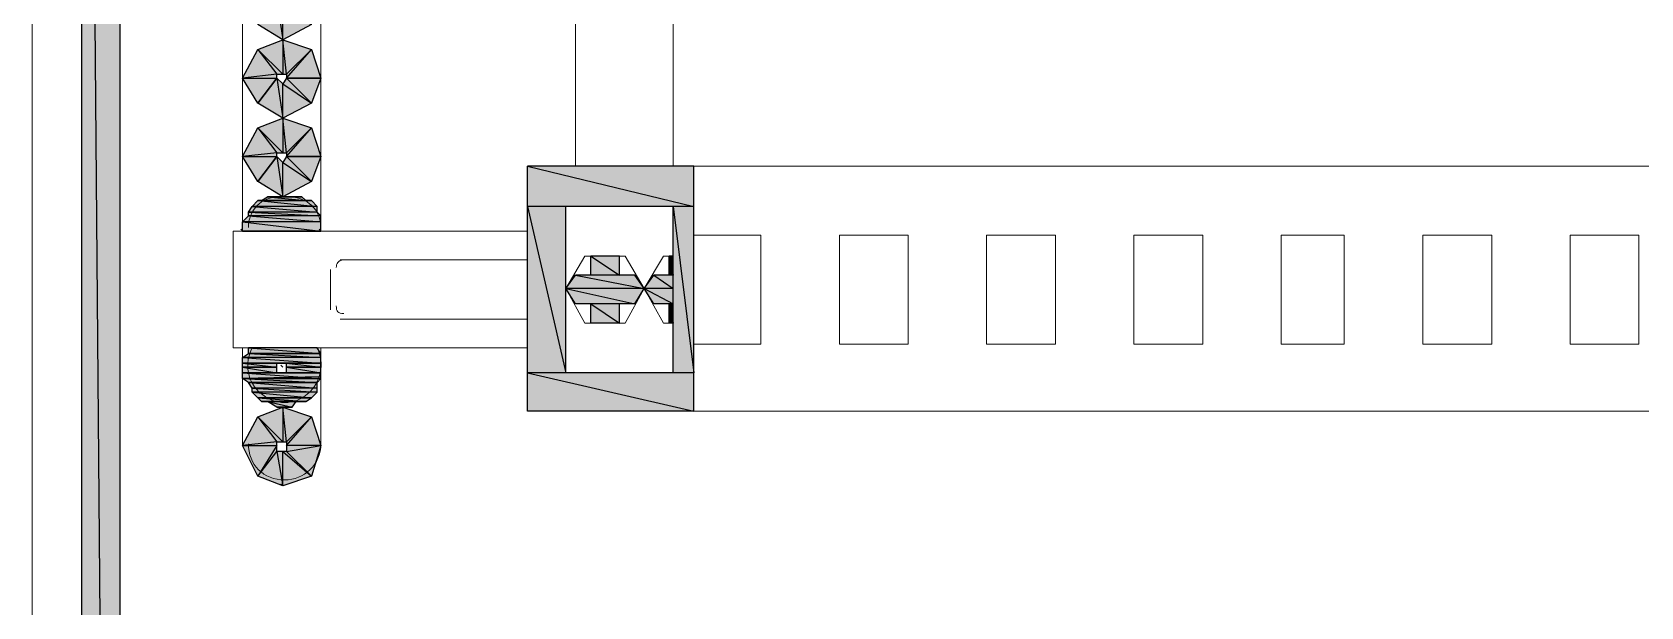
# Model space of a CAD drawing. Header units: millimetres. Extents: x 50 to 186, y -32 to 33.
# Drawn here: x 112.392 to 113.566, y -11.25 to -10.831 of the extents above; entities that cross this region are included whole.
import ezdxf

# ---------------------------------------------------------------- set-up
doc = ezdxf.new("R2010")
doc.units = ezdxf.units.MM
doc.layers.add('Prumada Eletrica', color=40, linetype='Continuous', lineweight=30)

msp = doc.modelspace()

# ---------------------------------------------------------------- hatches: boundary and pattern name
at = {"layer": 'Prumada Eletrica', "true_color": 0x000007}
h = msp.add_hatch(color=7, dxfattribs=at)
h.paths.add_polyline_path([(112.456, -9.6885), (112.4281, -9.6885), (112.456, -13.0324)])
h.paths.add_polyline_path([(112.4281, -9.6885), (112.456, -13.0324), (112.4281, -13.0324)])
h = msp.add_hatch(color=7, dxfattribs=at)
h.paths.add_polyline_path([(112.5566, -10.8255), (112.5705, -10.8073), (112.5747, -10.8367)])
h.paths.add_polyline_path([(112.5705, -10.8073), (112.5747, -10.8367), (112.5747, -10.8115)])
h.paths.add_polyline_path([(112.5747, -10.8367), (112.5747, -10.8115), (112.5957, -10.8255)])
h.paths.add_polyline_path([(112.5747, -10.8115), (112.5957, -10.8255), (112.5775, -10.8073)])
h.paths.add_polyline_path([(112.5957, -10.8255), (112.5775, -10.8073), (112.6026, -10.8073)])
h = msp.add_hatch(color=7, dxfattribs=at)
h.paths.add_polyline_path([(112.6026, -10.8646), (112.5775, -10.8646), (112.5957, -10.8437)])
h.paths.add_polyline_path([(112.5775, -10.8646), (112.5957, -10.8437), (112.5775, -10.8618)])
h.paths.add_polyline_path([(112.5957, -10.8437), (112.5775, -10.8618), (112.5747, -10.8367)])
h.paths.add_polyline_path([(112.5775, -10.8618), (112.5747, -10.8367), (112.5747, -10.8618)])
h.paths.add_polyline_path([(112.5747, -10.8367), (112.5747, -10.8618), (112.5566, -10.8437)])
h.paths.add_polyline_path([(112.5747, -10.8618), (112.5566, -10.8437), (112.5705, -10.8618)])
h.paths.add_polyline_path([(112.5566, -10.8437), (112.5705, -10.8618), (112.5454, -10.8646)])
h.paths.add_polyline_path([(112.5705, -10.8618), (112.5454, -10.8646), (112.5705, -10.8646)])
h.paths.add_polyline_path([(112.5454, -10.8646), (112.5705, -10.8646), (112.5566, -10.8828)])
h = msp.add_hatch(color=7, dxfattribs=at)
h.paths.add_polyline_path([(112.5566, -10.8828), (112.5705, -10.8646), (112.5747, -10.8939)])
h.paths.add_polyline_path([(112.5705, -10.8646), (112.5747, -10.8939), (112.5747, -10.8688)])
h.paths.add_polyline_path([(112.5747, -10.8939), (112.5747, -10.8688), (112.5957, -10.8828)])
h.paths.add_polyline_path([(112.5747, -10.8688), (112.5957, -10.8828), (112.5775, -10.8646)])
h.paths.add_polyline_path([(112.5957, -10.8828), (112.5775, -10.8646), (112.6026, -10.8646)])
h = msp.add_hatch(color=7, dxfattribs=at)
h.paths.add_polyline_path([(112.6026, -10.9219), (112.5775, -10.9219), (112.5957, -10.9009)])
h.paths.add_polyline_path([(112.5775, -10.9219), (112.5957, -10.9009), (112.5775, -10.9191)])
h.paths.add_polyline_path([(112.5957, -10.9009), (112.5775, -10.9191), (112.5747, -10.8939)])
h.paths.add_polyline_path([(112.5775, -10.9191), (112.5747, -10.8939), (112.5747, -10.9191)])
h.paths.add_polyline_path([(112.5747, -10.8939), (112.5747, -10.9191), (112.5566, -10.9009)])
h.paths.add_polyline_path([(112.5747, -10.9191), (112.5566, -10.9009), (112.5705, -10.9191)])
h.paths.add_polyline_path([(112.5566, -10.9009), (112.5705, -10.9191), (112.5454, -10.9219)])
h.paths.add_polyline_path([(112.5705, -10.9191), (112.5454, -10.9219), (112.5705, -10.9219)])
h.paths.add_polyline_path([(112.5454, -10.9219), (112.5705, -10.9219), (112.5566, -10.94)])
h = msp.add_hatch(color=7, dxfattribs=at)
h.paths.add_polyline_path([(112.5566, -10.94), (112.5705, -10.9219), (112.5747, -10.9512)])
h.paths.add_polyline_path([(112.5705, -10.9219), (112.5747, -10.9512), (112.5747, -10.9261)])
h.paths.add_polyline_path([(112.5747, -10.9512), (112.5747, -10.9261), (112.5957, -10.94)])
h.paths.add_polyline_path([(112.5747, -10.9261), (112.5957, -10.94), (112.5775, -10.9219)])
h.paths.add_polyline_path([(112.5957, -10.94), (112.5775, -10.9219), (112.6026, -10.9219)])
h = msp.add_hatch(color=7, dxfattribs=at)
h.paths.add_polyline_path([(112.875, -10.9289), (112.7535, -10.9289), (112.875, -10.9582)])
h.paths.add_polyline_path([(112.7535, -10.9289), (112.875, -10.9582), (112.7535, -10.9582)])
h = msp.add_hatch(color=7, dxfattribs=at)
h.paths.add_polyline_path([(112.5999, -10.9582), (112.5524, -10.9582), (112.5999, -10.9624)])
h.paths.add_polyline_path([(112.5524, -10.9582), (112.5999, -10.9624), (112.5496, -10.9624)])
h = msp.add_hatch(color=7, dxfattribs=at)
h.paths.add_polyline_path([(112.5957, -10.954), (112.5566, -10.954), (112.5999, -10.9582)])
h.paths.add_polyline_path([(112.5566, -10.954), (112.5999, -10.9582), (112.5524, -10.9582)])
h = msp.add_hatch(color=7, dxfattribs=at)
h.paths.add_polyline_path([(112.5887, -10.9512), (112.5635, -10.9512), (112.5915, -10.954)])
h.paths.add_polyline_path([(112.5635, -10.9512), (112.5915, -10.954), (112.5593, -10.954)])
h = msp.add_hatch(color=7, dxfattribs=at)
h.paths.add_polyline_path([(112.7814, -10.9582), (112.7535, -10.9582), (112.7814, -11.0797)])
h.paths.add_polyline_path([(112.7535, -10.9582), (112.7814, -11.0797), (112.7535, -11.0797)])
h = msp.add_hatch(color=7, dxfattribs=at)
h.paths.add_polyline_path([(112.875, -10.9582), (112.8597, -10.9582), (112.875, -11.0797)])
h.paths.add_polyline_path([(112.8597, -10.9582), (112.875, -11.0797), (112.8597, -11.0797)])
h = msp.add_hatch(color=7, dxfattribs=at)
h.paths.add_polyline_path([(112.6026, -10.9652), (112.5496, -10.9652), (112.6026, -10.9694)])
h.paths.add_polyline_path([(112.5496, -10.9652), (112.6026, -10.9694), (112.5454, -10.9694)])
h = msp.add_hatch(color=7, dxfattribs=at)
h.paths.add_polyline_path([(112.6026, -10.9694), (112.5454, -10.9694), (112.6026, -10.9763)])
h.paths.add_polyline_path([(112.5454, -10.9694), (112.6026, -10.9763), (112.5454, -10.9763)])
h.paths.add_polyline_path([(112.6026, -10.9763), (112.5454, -10.9763)])
h.paths.add_polyline_path([(112.5454, -10.9763), (112.6026, -10.9763)])
h = msp.add_hatch(color=7, dxfattribs=at)
h.paths.add_polyline_path([(112.5999, -10.9624), (112.5496, -10.9624), (112.6026, -10.9652)])
h.paths.add_polyline_path([(112.5496, -10.9624), (112.6026, -10.9652), (112.5496, -10.9652)])
h = msp.add_hatch(color=7, dxfattribs=at)
h.paths.add_polyline_path([(112.8205, -10.9945), (112.7996, -10.9945), (112.8205, -11.0085)])
h.paths.add_polyline_path([(112.7996, -10.9945), (112.8205, -11.0085), (112.7996, -11.0085)])
h = msp.add_hatch(color=7, dxfattribs=at)
h.paths.add_polyline_path([(112.8597, -10.9945), (112.8569, -10.9945), (112.8597, -11.0085)])
h.paths.add_polyline_path([(112.8569, -10.9945), (112.8597, -11.0085), (112.8569, -11.0085)])
h = msp.add_hatch(color=7, dxfattribs=at)
h.paths.add_polyline_path([(112.8317, -11.0085), (112.7884, -11.0085), (112.8387, -11.0182)])
h.paths.add_polyline_path([(112.7884, -11.0085), (112.8387, -11.0182), (112.7814, -11.0182)])
h = msp.add_hatch(color=7, dxfattribs=at)
h.paths.add_polyline_path([(112.8387, -11.0182), (112.7814, -11.0182), (112.8317, -11.0294)])
h.paths.add_polyline_path([(112.7814, -11.0182), (112.8317, -11.0294), (112.7884, -11.0294)])
h = msp.add_hatch(color=7, dxfattribs=at)
h.paths.add_polyline_path([(112.8597, -11.0085), (112.8457, -11.0085), (112.8597, -11.0182)])
h.paths.add_polyline_path([(112.8457, -11.0085), (112.8597, -11.0182), (112.8387, -11.0182)])
h = msp.add_hatch(color=7, dxfattribs=at)
h.paths.add_polyline_path([(112.8597, -11.0182), (112.8387, -11.0182), (112.8597, -11.0294)])
h.paths.add_polyline_path([(112.8387, -11.0182), (112.8597, -11.0294), (112.8457, -11.0294)])
h = msp.add_hatch(color=7, dxfattribs=at)
h.paths.add_polyline_path([(112.8205, -11.0294), (112.7996, -11.0294), (112.8205, -11.0434)])
h.paths.add_polyline_path([(112.7996, -11.0294), (112.8205, -11.0434), (112.7996, -11.0434)])
h = msp.add_hatch(color=7, dxfattribs=at)
h.paths.add_polyline_path([(112.8597, -11.0294), (112.8569, -11.0294), (112.8597, -11.0434)])
h.paths.add_polyline_path([(112.8569, -11.0294), (112.8597, -11.0434), (112.8569, -11.0434)])
h = msp.add_hatch(color=7, dxfattribs=at)
h.paths.add_polyline_path([(112.5999, -11.0615), (112.5496, -11.0615), (112.6026, -11.0657)])
h.paths.add_polyline_path([(112.5496, -11.0615), (112.6026, -11.0657), (112.5496, -11.0657)])
h.paths.add_polyline_path([(112.6026, -11.0657), (112.5496, -11.0657)])
h.paths.add_polyline_path([(112.5496, -11.0657), (112.6026, -11.0657)])
h = msp.add_hatch(color=7, dxfattribs=at)
h.paths.add_polyline_path([(112.6026, -11.0657), (112.5496, -11.0657), (112.6026, -11.0685)])
h.paths.add_polyline_path([(112.5496, -11.0657), (112.6026, -11.0685), (112.5454, -11.0685)])
h = msp.add_hatch(color=7, dxfattribs=at)
h.paths.add_polyline_path([(112.6026, -11.0685), (112.5454, -11.0685), (112.6026, -11.0727)])
h.paths.add_polyline_path([(112.5454, -11.0685), (112.6026, -11.0727), (112.5454, -11.0727)])
h.paths.add_polyline_path([(112.6026, -11.0727), (112.5454, -11.0727)])
h.paths.add_polyline_path([(112.5454, -11.0727), (112.6026, -11.0727)])
h.paths.add_polyline_path([(112.6026, -11.0727), (112.5747, -11.0727)])
h.paths.add_polyline_path([(112.6026, -11.0727), (112.5747, -11.0727)])
h = msp.add_hatch(color=7, dxfattribs=at)
h.paths.add_polyline_path([(112.5454, -11.0727), (112.5747, -11.0727), (112.5733, -11.0727)])
h.paths.add_polyline_path([(112.5747, -11.0727), (112.5733, -11.0727), (112.5454, -11.0727)])
h = msp.add_hatch(color=7, dxfattribs=at)
h.paths.add_polyline_path([(112.5454, -11.0727), (112.5747, -11.0727), (112.5733, -11.0727)])
h.paths.add_polyline_path([(112.5747, -11.0727), (112.5733, -11.0727), (112.5454, -11.0727)])
h = msp.add_hatch(color=7, dxfattribs=at)
h.paths.add_polyline_path([(112.5454, -11.0727), (112.5747, -11.0727), (112.5733, -11.0727)])
h.paths.add_polyline_path([(112.5747, -11.0727), (112.5733, -11.0727), (112.5454, -11.0727)])
h = msp.add_hatch(color=7, dxfattribs=at)
h.paths.add_polyline_path([(112.5705, -11.0727), (112.5454, -11.0727)])
h.paths.add_polyline_path([(112.5705, -11.0727), (112.5454, -11.0727), (112.5747, -11.0727)])
h = msp.add_hatch(color=7, dxfattribs=at)
h.paths.add_polyline_path([(112.5705, -11.0727), (112.5454, -11.0727), (112.5705, -11.0755)])
h.paths.add_polyline_path([(112.5454, -11.0727), (112.5705, -11.0755), (112.5454, -11.0755)])
h.paths.add_polyline_path([(112.5705, -11.0755), (112.5454, -11.0755)])
h.paths.add_polyline_path([(112.5454, -11.0755), (112.5705, -11.0755)])
h = msp.add_hatch(color=7, dxfattribs=at)
h.paths.add_polyline_path([(112.5705, -11.0755), (112.5454, -11.0755), (112.5705, -11.0797)])
h.paths.add_polyline_path([(112.5454, -11.0755), (112.5705, -11.0797), (112.5454, -11.0797)])
h = msp.add_hatch(color=7, dxfattribs=at)
h.paths.add_polyline_path([(112.6026, -11.0727), (112.5775, -11.0727), (112.6026, -11.0755)])
h.paths.add_polyline_path([(112.5775, -11.0727), (112.6026, -11.0755), (112.5775, -11.0755)])
h = msp.add_hatch(color=7, dxfattribs=at)
h.paths.add_polyline_path([(112.6026, -11.0755), (112.5775, -11.0755), (112.6026, -11.0797)])
h.paths.add_polyline_path([(112.5775, -11.0755), (112.6026, -11.0797), (112.5775, -11.0797)])
h = msp.add_hatch(color=7, dxfattribs=at)
h.paths.add_polyline_path([(112.5747, -11.0797), (112.5733, -11.0797), (112.5454, -11.0797)])
h.paths.add_polyline_path([(112.5747, -11.0797), (112.5454, -11.0797), (112.5705, -11.0797)])
h = msp.add_hatch(color=7, dxfattribs=at)
h.paths.add_polyline_path([(112.5454, -11.0797), (112.5747, -11.0797), (112.5733, -11.0797)])
h.paths.add_polyline_path([(112.5747, -11.0797), (112.5733, -11.0797), (112.5454, -11.0797)])
h = msp.add_hatch(color=7, dxfattribs=at)
h.paths.add_polyline_path([(112.5454, -11.0797), (112.5747, -11.0797), (112.5733, -11.0797)])
h.paths.add_polyline_path([(112.5747, -11.0797), (112.5733, -11.0797), (112.5454, -11.0797)])
h = msp.add_hatch(color=7, dxfattribs=at)
h.paths.add_polyline_path([(112.5454, -11.0797), (112.5747, -11.0797), (112.5733, -11.0797)])
h.paths.add_polyline_path([(112.5747, -11.0797), (112.5733, -11.0797), (112.5454, -11.0797)])
h = msp.add_hatch(color=7, dxfattribs=at)
h.paths.add_polyline_path([(112.6026, -11.0797), (112.5454, -11.0797), (112.6026, -11.0839)])
h.paths.add_polyline_path([(112.5454, -11.0797), (112.6026, -11.0839), (112.5454, -11.0839)])
h.paths.add_polyline_path([(112.6026, -11.0839), (112.5454, -11.0839)])
h.paths.add_polyline_path([(112.5454, -11.0839), (112.6026, -11.0839), (112.6026, -11.0825)])
h = msp.add_hatch(color=7, dxfattribs=at)
h.paths.add_polyline_path([(112.6026, -11.0839), (112.5454, -11.0839), (112.5999, -11.0867)])
h.paths.add_polyline_path([(112.5454, -11.0839), (112.5999, -11.0867), (112.5496, -11.0867)])
h.paths.add_polyline_path([(112.5999, -11.0867), (112.5496, -11.0867)])
h.paths.add_polyline_path([(112.5496, -11.0867), (112.5999, -11.0867), (112.5985, -11.0867)])
h = msp.add_hatch(color=7, dxfattribs=at)
h.paths.add_polyline_path([(112.5999, -11.0867), (112.5496, -11.0867), (112.5999, -11.0909)])
h.paths.add_polyline_path([(112.5496, -11.0867), (112.5999, -11.0909), (112.5524, -11.0909)])
h = msp.add_hatch(color=7, dxfattribs=at)
h.paths.add_polyline_path([(112.875, -11.0797), (112.7535, -11.0797), (112.875, -11.1076)])
h.paths.add_polyline_path([(112.7535, -11.0797), (112.875, -11.1076), (112.7535, -11.1076)])
h = msp.add_hatch(color=7, dxfattribs=at)
h.paths.add_polyline_path([(112.5999, -11.0909), (112.5524, -11.0909), (112.5999, -11.0937)])
h.paths.add_polyline_path([(112.5524, -11.0909), (112.5999, -11.0937), (112.5524, -11.0937)])
h = msp.add_hatch(color=7, dxfattribs=at)
h.paths.add_polyline_path([(112.5999, -11.0937), (112.5524, -11.0937), (112.5957, -11.0979)])
h.paths.add_polyline_path([(112.5524, -11.0937), (112.5957, -11.0979), (112.5566, -11.0979)])
h.paths.add_polyline_path([(112.5957, -11.0979), (112.5566, -11.0979)])
h.paths.add_polyline_path([(112.5566, -11.0979), (112.5957, -11.0979)])
h = msp.add_hatch(color=7, dxfattribs=at)
h.paths.add_polyline_path([(112.5957, -11.0979), (112.5566, -11.0979), (112.5915, -11.1007)])
h.paths.add_polyline_path([(112.5566, -11.0979), (112.5915, -11.1007), (112.5593, -11.1007)])
h = msp.add_hatch(color=7, dxfattribs=at)
h.paths.add_polyline_path([(112.5887, -11.1007), (112.5593, -11.1007)])
h.paths.add_polyline_path([(112.5887, -11.1007), (112.5593, -11.1007), (112.5915, -11.1007)])
h = msp.add_hatch(color=7, dxfattribs=at)
h.paths.add_polyline_path([(112.5887, -11.1007), (112.5593, -11.1007), (112.5845, -11.1007)])
h.paths.add_polyline_path([(112.5593, -11.1007), (112.5845, -11.1007), (112.5635, -11.1007)])
h.paths.add_polyline_path([(112.5845, -11.1007), (112.5635, -11.1007)])
h.paths.add_polyline_path([(112.5635, -11.1007), (112.5845, -11.1007)])
h = msp.add_hatch(color=7, dxfattribs=at)
h.paths.add_polyline_path([(112.5845, -11.1007), (112.5635, -11.1007), (112.5817, -11.1048)])
h.paths.add_polyline_path([(112.5635, -11.1007), (112.5817, -11.1048), (112.5705, -11.1048)])
h.paths.add_polyline_path([(112.5817, -11.1048), (112.5705, -11.1048), (112.5747, -11.1048)])
h = msp.add_hatch(color=7, dxfattribs=at)
h.paths.add_polyline_path([(112.5957, -11.1551), (112.5775, -11.137), (112.6026, -11.1328)])
h.paths.add_polyline_path([(112.5775, -11.137), (112.6026, -11.1328), (112.5775, -11.1328)])
h.paths.add_polyline_path([(112.6026, -11.1328), (112.5775, -11.1328), (112.5957, -11.1118)])
h.paths.add_polyline_path([(112.5775, -11.1328), (112.5957, -11.1118), (112.5775, -11.13)])
h.paths.add_polyline_path([(112.5957, -11.1118), (112.5775, -11.13), (112.5747, -11.1048)])
h.paths.add_polyline_path([(112.5775, -11.13), (112.5747, -11.1048), (112.5747, -11.13)])
h.paths.add_polyline_path([(112.5747, -11.1048), (112.5747, -11.13), (112.5566, -11.1118)])
h.paths.add_polyline_path([(112.5747, -11.13), (112.5566, -11.1118), (112.5705, -11.13)])
h.paths.add_polyline_path([(112.5566, -11.1118), (112.5705, -11.13), (112.5454, -11.1328)])
h.paths.add_polyline_path([(112.5705, -11.13), (112.5454, -11.1328), (112.5705, -11.1328)])
h.paths.add_polyline_path([(112.5454, -11.1328), (112.5705, -11.1328), (112.5566, -11.1551)])
h.paths.add_polyline_path([(112.5705, -11.1328), (112.5566, -11.1551), (112.5705, -11.137)])
h.paths.add_polyline_path([(112.5566, -11.1551), (112.5705, -11.137), (112.5747, -11.1621)])
h.paths.add_polyline_path([(112.5705, -11.137), (112.5747, -11.1621), (112.5747, -11.137)])
h.paths.add_polyline_path([(112.5747, -11.1621), (112.5747, -11.137), (112.5957, -11.1551)])
h.paths.add_polyline_path([(112.5747, -11.137), (112.5957, -11.1551), (112.5775, -11.137)])

# ---------------------------------------------------------------- linework, layer by layer
at = {"layer": 'Prumada Eletrica', "color": 7, "linetype": 'Continuous', "lineweight": 20, "true_color": 0x000007}
for points in [[(112.3917, -9.3282), (114.248, -9.3282), (114.248, -13.0324), (112.3917, -13.0324)], [(113.322, -10.9289), (113.8933, -10.9289), (113.8933, -11.1076), (112.7535, -11.1076), (112.7535, -10.9289)], [(112.875, -11.0588), (112.9239, -11.0588), (112.9239, -10.9791), (112.875, -10.9791)], [(112.9812, -11.0588), (113.0315, -11.0588), (113.0315, -10.9791), (112.9812, -10.9791)], [(113.0887, -11.0588), (113.139, -11.0588), (113.139, -10.9791), (113.0887, -10.9791)], [(113.1963, -11.0588), (113.2466, -11.0588), (113.2466, -10.9791), (113.1963, -10.9791)], [(113.3038, -11.0588), (113.3499, -11.0588), (113.3499, -10.9791), (113.3038, -10.9791)], [(113.4072, -11.0588), (113.4575, -11.0588), (113.4575, -10.9791), (113.4072, -10.9791)], [(113.5147, -11.0588), (113.565, -11.0588), (113.565, -10.9791), (113.5147, -10.9791)], [(112.7954, -10.9945), (112.7814, -11.0182), (112.7954, -11.0434), (112.8247, -11.0434), (112.8387, -11.0182), (112.8247, -10.9945)]]:
    msp.add_lwpolyline(points, close=True, dxfattribs=at)
for points in [[(112.456, -13.0324), (112.456, -9.4748), (112.456, -9.4748)], [(114.248, -9.553), (114.248, -13.0324), (112.3917, -13.0324), (112.3917, -9.553)], [(112.4281, -9.6885), (112.4281, -13.0324), (112.456, -13.0324), (112.4127, -13.0324)], [(112.5454, -10.9763), (112.5454, -10.0685), (112.5454, -10.0685)], [(112.6026, -10.0685), (112.6026, -10.9763), (112.6026, -10.9763)], [(112.8597, -10.9289), (112.8597, -10.5866), (112.8597, -10.5866)], [(112.7884, -10.9289), (112.7884, -10.8157), (112.8597, -10.8157)], [(112.875, -10.9289), (112.875, -11.1076), (112.875, -11.1076)], [(112.5775, -10.9512), (112.5747, -10.9512), (112.5705, -10.9512)], [(112.8597, -10.9582), (112.7814, -10.9582), (112.7814, -11.0797), (112.8597, -11.0797)], [(112.8597, -10.9582), (112.8597, -11.0797), (112.8597, -11.0797)], [(112.7535, -10.9763), (112.5384, -10.9763), (112.5384, -11.0615), (112.7535, -11.0615)], [(112.5384, -10.9763), (112.6459, -10.9763), (112.6459, -10.9763)], [(112.5454, -10.9763), (112.544, -10.9749), (112.544, -10.9749)], [(112.6026, -10.9763), (112.6013, -10.9749), (112.6013, -10.9749)], [(112.7996, -10.9945), (112.7996, -11.0085), (112.7996, -11.0085)], [(112.8205, -10.9945), (112.8205, -11.0085), (112.8205, -11.0085)], [(112.8597, -10.9945), (112.8527, -10.9945), (112.8387, -11.0182), (112.8527, -11.0434), (112.8597, -11.0434)], [(112.8527, -10.9945), (112.8569, -10.9945), (112.8569, -11.0085)], [(112.6096, -11.0336), (112.6096, -11.0043), (112.6096, -11.0043)], [(112.6166, -10.9973), (112.7535, -10.9973), (112.7535, -10.9973)], [(112.7884, -11.0085), (112.7996, -11.0085), (112.7996, -11.0085)], [(112.8205, -11.0085), (112.8317, -11.0085), (112.8317, -11.0085)], [(112.8457, -11.0085), (112.8569, -11.0085), (112.8569, -11.0085)], [(112.7884, -11.0294), (112.7996, -11.0294), (112.7996, -11.0294)], [(112.7996, -11.0294), (112.7996, -11.0434), (112.7996, -11.0434)], [(112.8205, -11.0294), (112.8205, -11.0434), (112.8205, -11.0434)], [(112.8205, -11.0294), (112.8317, -11.0294), (112.8317, -11.0294)], [(112.8457, -11.0294), (112.8569, -11.0294), (112.8569, -11.0294)], [(112.8569, -11.0294), (112.8569, -11.0434), (112.8569, -11.0434)], [(112.7535, -11.0406), (112.6166, -11.0406), (112.6166, -11.0406)], [(112.5454, -11.1328), (112.5454, -11.0615), (112.5454, -11.0615)], [(112.6026, -11.0615), (112.6026, -11.1328), (112.6026, -11.1328)], [(112.5747, -11.0755), (112.5733, -11.0741), (112.5733, -11.0741)], [(112.5747, -11.1621), (112.5733, -11.1607), (112.5733, -11.1607)]]:
    msp.add_lwpolyline(points, dxfattribs=at)
at = {"layer": 'Prumada Eletrica', "color": 7, "linetype": 'Continuous', "lineweight": -2, "true_color": 0x000007}
for points in [[(112.456, -9.6885), (112.4281, -9.6885), (112.456, -13.0324)], [(112.4281, -9.6885), (112.456, -13.0324), (112.4281, -13.0324)], [(112.5566, -10.8255), (112.5705, -10.8073), (112.5747, -10.8367)], [(112.5705, -10.8073), (112.5747, -10.8367), (112.5747, -10.8115)], [(112.5747, -10.8367), (112.5747, -10.8115), (112.5957, -10.8255)], [(112.5747, -10.8367), (112.5747, -10.8618), (112.5566, -10.8437)], [(112.5957, -10.8437), (112.5775, -10.8618), (112.5747, -10.8367)], [(112.5775, -10.8618), (112.5747, -10.8367), (112.5747, -10.8618)], [(112.5566, -10.8437), (112.5705, -10.8618), (112.5454, -10.8646)], [(112.5747, -10.8618), (112.5566, -10.8437), (112.5705, -10.8618)], [(112.6026, -10.8646), (112.5775, -10.8646), (112.5957, -10.8437)], [(112.5775, -10.8646), (112.5957, -10.8437), (112.5775, -10.8618)], [(112.5705, -10.8618), (112.5454, -10.8646), (112.5705, -10.8646)], [(112.5454, -10.8646), (112.5705, -10.8646), (112.5566, -10.8828)], [(112.5566, -10.8828), (112.5705, -10.8646), (112.5747, -10.8939)], [(112.5705, -10.8646), (112.5747, -10.8939), (112.5747, -10.8688)], [(112.5747, -10.8688), (112.5957, -10.8828), (112.5775, -10.8646)], [(112.5957, -10.8828), (112.5775, -10.8646), (112.6026, -10.8646)], [(112.5747, -10.8939), (112.5747, -10.8688), (112.5957, -10.8828)], [(112.5566, -10.9009), (112.5705, -10.9191), (112.5454, -10.9219)], [(112.5747, -10.8939), (112.5747, -10.9191), (112.5566, -10.9009)], [(112.5747, -10.9191), (112.5566, -10.9009), (112.5705, -10.9191)], [(112.5957, -10.9009), (112.5775, -10.9191), (112.5747, -10.8939)], [(112.5775, -10.9191), (112.5747, -10.8939), (112.5747, -10.9191)], [(112.6026, -10.9219), (112.5775, -10.9219), (112.5957, -10.9009)], [(112.5775, -10.9219), (112.5957, -10.9009), (112.5775, -10.9191)], [(112.5705, -10.9191), (112.5454, -10.9219), (112.5705, -10.9219)], [(112.5454, -10.9219), (112.5705, -10.9219), (112.5566, -10.94)], [(112.5566, -10.94), (112.5705, -10.9219), (112.5747, -10.9512)], [(112.5705, -10.9219), (112.5747, -10.9512), (112.5747, -10.9261)], [(112.5747, -10.9261), (112.5957, -10.94), (112.5775, -10.9219)], [(112.5957, -10.94), (112.5775, -10.9219), (112.6026, -10.9219)], [(112.5747, -10.9512), (112.5747, -10.9261), (112.5957, -10.94)], [(112.875, -10.9289), (112.7535, -10.9289), (112.875, -10.9582)], [(112.7535, -10.9289), (112.875, -10.9582), (112.7535, -10.9582)], [(112.5524, -10.9582), (112.5999, -10.9624), (112.5496, -10.9624)], [(112.5566, -10.954), (112.5999, -10.9582), (112.5524, -10.9582)], [(112.5999, -10.9582), (112.5524, -10.9582), (112.5999, -10.9624)], [(112.5593, -10.954), (112.5957, -10.954), (112.5566, -10.954)], [(112.5957, -10.954), (112.5566, -10.954), (112.5999, -10.9582)], [(112.5635, -10.9512), (112.5915, -10.954), (112.5593, -10.954)], [(112.5915, -10.954), (112.5593, -10.954), (112.5957, -10.954)], [(112.5663, -10.9512), (112.5887, -10.9512), (112.5635, -10.9512)], [(112.5887, -10.9512), (112.5635, -10.9512), (112.5915, -10.954)], [(112.5705, -10.9512), (112.5817, -10.9512), (112.5663, -10.9512)], [(112.5817, -10.9512), (112.5663, -10.9512), (112.5887, -10.9512)], [(112.5775, -10.9512), (112.5705, -10.9512), (112.5817, -10.9512)], [(112.7814, -10.9582), (112.7535, -10.9582), (112.7814, -11.0797)], [(112.7535, -10.9582), (112.7814, -11.0797), (112.7535, -11.0797)], [(112.875, -10.9582), (112.8597, -10.9582), (112.875, -11.0797)], [(112.8597, -10.9582), (112.875, -11.0797), (112.8597, -11.0797)], [(112.5496, -10.9652), (112.6026, -10.9694), (112.5454, -10.9694)], [(112.6026, -10.9694), (112.5454, -10.9694), (112.6026, -10.9763)], [(112.5454, -10.9694), (112.6026, -10.9763), (112.5454, -10.9763)], [(112.5999, -10.9624), (112.5496, -10.9624), (112.6026, -10.9652)], [(112.5496, -10.9624), (112.6026, -10.9652), (112.5496, -10.9652)], [(112.6026, -10.9652), (112.5496, -10.9652), (112.6026, -10.9694)], [(112.6026, -10.9763), (112.5454, -10.9763)], [(112.5454, -10.9763), (112.6026, -10.9763), (112.6026, -10.9763)], [(112.8205, -10.9945), (112.7996, -10.9945), (112.8205, -11.0085)], [(112.7996, -10.9945), (112.8205, -11.0085), (112.7996, -11.0085)], [(112.8597, -10.9945), (112.8569, -10.9945), (112.8597, -11.0085)], [(112.8569, -10.9945), (112.8597, -11.0085), (112.8569, -11.0085)], [(112.7884, -11.0085), (112.8387, -11.0182), (112.7814, -11.0182)], [(112.8387, -11.0182), (112.7814, -11.0182), (112.8317, -11.0294)], [(112.7814, -11.0182), (112.8317, -11.0294), (112.7884, -11.0294)], [(112.8317, -11.0085), (112.7884, -11.0085), (112.8387, -11.0182)], [(112.8457, -11.0085), (112.8597, -11.0182), (112.8387, -11.0182)], [(112.8597, -11.0182), (112.8387, -11.0182), (112.8597, -11.0294)], [(112.8387, -11.0182), (112.8597, -11.0294), (112.8457, -11.0294)], [(112.8597, -11.0085), (112.8457, -11.0085), (112.8597, -11.0182)], [(112.8205, -11.0294), (112.7996, -11.0294), (112.8205, -11.0434)], [(112.7996, -11.0294), (112.8205, -11.0434), (112.7996, -11.0434)], [(112.8597, -11.0294), (112.8569, -11.0294), (112.8597, -11.0434)], [(112.8569, -11.0294), (112.8597, -11.0434), (112.8569, -11.0434)], [(112.5999, -11.0615), (112.5496, -11.0615), (112.6026, -11.0657)], [(112.5496, -11.0615), (112.6026, -11.0657), (112.5496, -11.0657)], [(112.5496, -11.0657), (112.6026, -11.0685), (112.5454, -11.0685)], [(112.6026, -11.0685), (112.5454, -11.0685), (112.6026, -11.0727)], [(112.5454, -11.0685), (112.6026, -11.0727), (112.5454, -11.0727)], [(112.6026, -11.0727), (112.5454, -11.0727)], [(112.5454, -11.0727), (112.6026, -11.0727), (112.6026, -11.0727)], [(112.5454, -11.0727), (112.5747, -11.0727), (112.5733, -11.0727)], [(112.5747, -11.0727), (112.5733, -11.0727), (112.5454, -11.0727)], [(112.5454, -11.0727), (112.5747, -11.0727), (112.5733, -11.0727)], [(112.5747, -11.0727), (112.5733, -11.0727), (112.5454, -11.0727)], [(112.5454, -11.0727), (112.5747, -11.0727), (112.5733, -11.0727)], [(112.5747, -11.0727), (112.5733, -11.0727), (112.5454, -11.0727)], [(112.5705, -11.0727), (112.5705, -11.0727), (112.5454, -11.0727)], [(112.5705, -11.0727), (112.5454, -11.0727), (112.5747, -11.0727)], [(112.5454, -11.0727), (112.5705, -11.0727), (112.5705, -11.0727)], [(112.5705, -11.0727), (112.5705, -11.0727), (112.5454, -11.0727)], [(112.5705, -11.0727), (112.5454, -11.0727), (112.5705, -11.0755)], [(112.5454, -11.0727), (112.5705, -11.0755), (112.5454, -11.0755)], [(112.5705, -11.0755), (112.5454, -11.0755)], [(112.5454, -11.0755), (112.5705, -11.0755), (112.5705, -11.0755)], [(112.5454, -11.0755), (112.5705, -11.0755), (112.5705, -11.0755)], [(112.5705, -11.0755), (112.5705, -11.0755), (112.5454, -11.0755)], [(112.5454, -11.0755), (112.5705, -11.0755), (112.5705, -11.0755)], [(112.5705, -11.0755), (112.5705, -11.0755), (112.5454, -11.0755)], [(112.5454, -11.0755), (112.5705, -11.0755), (112.5705, -11.0755)], [(112.5705, -11.0755), (112.5705, -11.0755), (112.5454, -11.0755)], [(112.5705, -11.0755), (112.5454, -11.0755)], [(112.5454, -11.0755), (112.5705, -11.0755), (112.5705, -11.0755)], [(112.5454, -11.0755), (112.5705, -11.0755), (112.5705, -11.0755)], [(112.5705, -11.0755), (112.5705, -11.0755), (112.5454, -11.0755)], [(112.5454, -11.0755), (112.5705, -11.0755), (112.5705, -11.0755)], [(112.5705, -11.0755), (112.5705, -11.0755), (112.5454, -11.0755)], [(112.5705, -11.0755), (112.5454, -11.0755), (112.5705, -11.0797)], [(112.5454, -11.0755), (112.5705, -11.0797), (112.5454, -11.0797)], [(112.6026, -11.0657), (112.5496, -11.0657)], [(112.5496, -11.0657), (112.6026, -11.0657), (112.6026, -11.0657)], [(112.6026, -11.0657), (112.5496, -11.0657), (112.6026, -11.0685)], [(112.6026, -11.0727), (112.6026, -11.0727), (112.5747, -11.0727)], [(112.6026, -11.0727), (112.5747, -11.0727)], [(112.6026, -11.0727), (112.5747, -11.0727)], [(112.5747, -11.0727), (112.6026, -11.0727), (112.5775, -11.0727)], [(112.5775, -11.0727), (112.6026, -11.0727), (112.6026, -11.0727)], [(112.6026, -11.0727), (112.6026, -11.0727), (112.5775, -11.0727)], [(112.5775, -11.0727), (112.6026, -11.0727), (112.6026, -11.0727)], [(112.6026, -11.0727), (112.6026, -11.0727), (112.5775, -11.0727)], [(112.5775, -11.0727), (112.6026, -11.0727), (112.6026, -11.0727)], [(112.6026, -11.0727), (112.6026, -11.0727), (112.5775, -11.0727)], [(112.6026, -11.0727), (112.5775, -11.0727), (112.6026, -11.0755)], [(112.5775, -11.0727), (112.6026, -11.0755), (112.5775, -11.0755)], [(112.5775, -11.0755), (112.6026, -11.0755), (112.6026, -11.0755)], [(112.6026, -11.0755), (112.6026, -11.0755), (112.5775, -11.0755)], [(112.5775, -11.0755), (112.6026, -11.0755), (112.6026, -11.0755)], [(112.6026, -11.0755), (112.6026, -11.0755), (112.5775, -11.0755)], [(112.5775, -11.0755), (112.6026, -11.0755), (112.6026, -11.0755)], [(112.6026, -11.0755), (112.6026, -11.0755), (112.5775, -11.0755)], [(112.5775, -11.0755), (112.6026, -11.0755), (112.6026, -11.0755)], [(112.6026, -11.0755), (112.6026, -11.0755), (112.5775, -11.0755)], [(112.5775, -11.0755), (112.6026, -11.0755), (112.6026, -11.0755)], [(112.6026, -11.0755), (112.6026, -11.0755), (112.5775, -11.0755)], [(112.6026, -11.0755), (112.5775, -11.0755)], [(112.5775, -11.0755), (112.6026, -11.0755), (112.6026, -11.0755)], [(112.6026, -11.0755), (112.5775, -11.0755), (112.6026, -11.0797)], [(112.5775, -11.0755), (112.6026, -11.0797), (112.5775, -11.0797)], [(112.5747, -11.0797), (112.5733, -11.0797), (112.5454, -11.0797)], [(112.5747, -11.0797), (112.5454, -11.0797), (112.5705, -11.0797)], [(112.5454, -11.0797), (112.5747, -11.0797), (112.5733, -11.0797)], [(112.5747, -11.0797), (112.5733, -11.0797), (112.5454, -11.0797)], [(112.5454, -11.0797), (112.5747, -11.0797), (112.5733, -11.0797)], [(112.5747, -11.0797), (112.5733, -11.0797), (112.5454, -11.0797)], [(112.5454, -11.0797), (112.5747, -11.0797), (112.5733, -11.0797)], [(112.5747, -11.0797), (112.5733, -11.0797), (112.5454, -11.0797)], [(112.6026, -11.0797), (112.5454, -11.0797), (112.6026, -11.0839)], [(112.5454, -11.0797), (112.6026, -11.0839), (112.5454, -11.0839)], [(112.5454, -11.0839), (112.6026, -11.0839), (112.6026, -11.0825)], [(112.6026, -11.0839), (112.5454, -11.0839)], [(112.6026, -11.0839), (112.5454, -11.0839), (112.5999, -11.0867)], [(112.5454, -11.0839), (112.5999, -11.0867), (112.5496, -11.0867)], [(112.5999, -11.0867), (112.5496, -11.0867)], [(112.5496, -11.0867), (112.5999, -11.0867), (112.5985, -11.0867)], [(112.5999, -11.0867), (112.5496, -11.0867), (112.5999, -11.0909)], [(112.5496, -11.0867), (112.5999, -11.0909), (112.5524, -11.0909)], [(112.5775, -11.0797), (112.6026, -11.0797), (112.5747, -11.0797)], [(112.5747, -11.0797), (112.6026, -11.0797), (112.6026, -11.0797)], [(112.6026, -11.0797), (112.6026, -11.0797), (112.5747, -11.0797)], [(112.5775, -11.0797), (112.6026, -11.0797), (112.6026, -11.0797)], [(112.6026, -11.0797), (112.6026, -11.0797), (112.5775, -11.0797)], [(112.5775, -11.0797), (112.6026, -11.0797), (112.6026, -11.0797)], [(112.6026, -11.0797), (112.6026, -11.0797), (112.5775, -11.0797)], [(112.6026, -11.0797), (112.5775, -11.0797)], [(112.875, -11.0797), (112.7535, -11.0797), (112.875, -11.1076)], [(112.7535, -11.0797), (112.875, -11.1076), (112.7535, -11.1076)], [(112.5999, -11.0909), (112.5524, -11.0909), (112.5999, -11.0937)], [(112.5524, -11.0909), (112.5999, -11.0937), (112.5524, -11.0937)], [(112.5999, -11.0937), (112.5524, -11.0937), (112.5957, -11.0979)], [(112.5524, -11.0937), (112.5957, -11.0979), (112.5566, -11.0979)], [(112.5957, -11.0979), (112.5566, -11.0979)], [(112.5566, -11.0979), (112.5957, -11.0979), (112.5957, -11.0979)], [(112.5957, -11.0979), (112.5566, -11.0979), (112.5915, -11.1007)], [(112.5566, -11.0979), (112.5915, -11.1007), (112.5593, -11.1007)], [(112.5887, -11.1007), (112.5887, -11.1007), (112.5593, -11.1007)], [(112.5887, -11.1007), (112.5593, -11.1007), (112.5915, -11.1007)], [(112.5887, -11.1007), (112.5593, -11.1007), (112.5845, -11.1007)], [(112.5593, -11.1007), (112.5845, -11.1007), (112.5635, -11.1007)], [(112.5845, -11.1007), (112.5635, -11.1007)], [(112.5635, -11.1007), (112.5845, -11.1007), (112.5845, -11.1007)], [(112.5845, -11.1007), (112.5635, -11.1007), (112.5817, -11.1048)], [(112.5635, -11.1007), (112.5817, -11.1048), (112.5705, -11.1048)], [(112.5566, -11.1118), (112.5705, -11.13), (112.5454, -11.1328)], [(112.5747, -11.1048), (112.5747, -11.13), (112.5566, -11.1118)], [(112.5747, -11.13), (112.5566, -11.1118), (112.5705, -11.13)], [(112.5817, -11.1048), (112.5705, -11.1048), (112.5747, -11.1048)], [(112.5705, -11.1048), (112.5817, -11.1048), (112.5817, -11.1048)], [(112.5817, -11.1048), (112.5817, -11.1048), (112.5705, -11.1048)], [(112.5957, -11.1118), (112.5775, -11.13), (112.5747, -11.1048)], [(112.5775, -11.13), (112.5747, -11.1048), (112.5747, -11.13)], [(112.6026, -11.1328), (112.5775, -11.1328), (112.5957, -11.1118)], [(112.5775, -11.1328), (112.5957, -11.1118), (112.5775, -11.13)], [(112.5705, -11.13), (112.5454, -11.1328), (112.5705, -11.1328)], [(112.5454, -11.1328), (112.5705, -11.1328), (112.5566, -11.1551)], [(112.5705, -11.1328), (112.5566, -11.1551), (112.5705, -11.137)], [(112.5957, -11.1551), (112.5775, -11.137), (112.6026, -11.1328)], [(112.5775, -11.137), (112.6026, -11.1328), (112.5775, -11.1328)], [(112.5566, -11.1551), (112.5705, -11.137), (112.5747, -11.1621)], [(112.5705, -11.137), (112.5747, -11.1621), (112.5747, -11.137)], [(112.5747, -11.1621), (112.5747, -11.137), (112.5957, -11.1551)], [(112.5747, -11.137), (112.5957, -11.1551), (112.5775, -11.137)]]:
    msp.add_lwpolyline(points, close=True, dxfattribs=at)
at = {"layer": 'Prumada Eletrica', "color": 7, "linetype": 'Continuous', "lineweight": 20, "true_color": 0x000007}
for points in [[(112.5719, -10.9512), (112.5593, -10.9512), (112.5496, -10.961), (112.5496, -10.9736)], [(112.6026, -10.9736), (112.6026, -10.961), (112.5929, -10.9512), (112.5789, -10.9512)], [(112.6194, -10.9973), (112.6152, -10.9973), (112.6138, -11.0001), (112.6138, -11.0029)], [(112.6138, -11.0308), (112.6138, -11.035), (112.6152, -11.0364), (112.6194, -11.0364)], [(112.5496, -11.1314), (112.5496, -11.1467), (112.5607, -11.1579), (112.5761, -11.1579)], [(112.5761, -11.1579), (112.5901, -11.1579), (112.6026, -11.1467), (112.6026, -11.1314)]]:
    msp.add_open_spline(points, degree=3, dxfattribs=at)
msp.add_open_spline([(112.5524, -11.0615), (112.5468, -11.0727), (112.5482, -11.0867), (112.5593, -11.0951), (112.5593, -11.0951), (112.5691, -11.1034), (112.5831, -11.1034), (112.5929, -11.0951), (112.5929, -11.0951), (112.6026, -11.0867), (112.6054, -11.0727), (112.5999, -11.0615)], degree=3, knots=[0, 0, 0, 0, 0.083333, 0.083333, 0.083333, 0.083334, 0.166667, 0.166667, 0.166667, 0.166668, 1, 1, 1, 1], dxfattribs=at)

doc.saveas('drawing.dxf')
